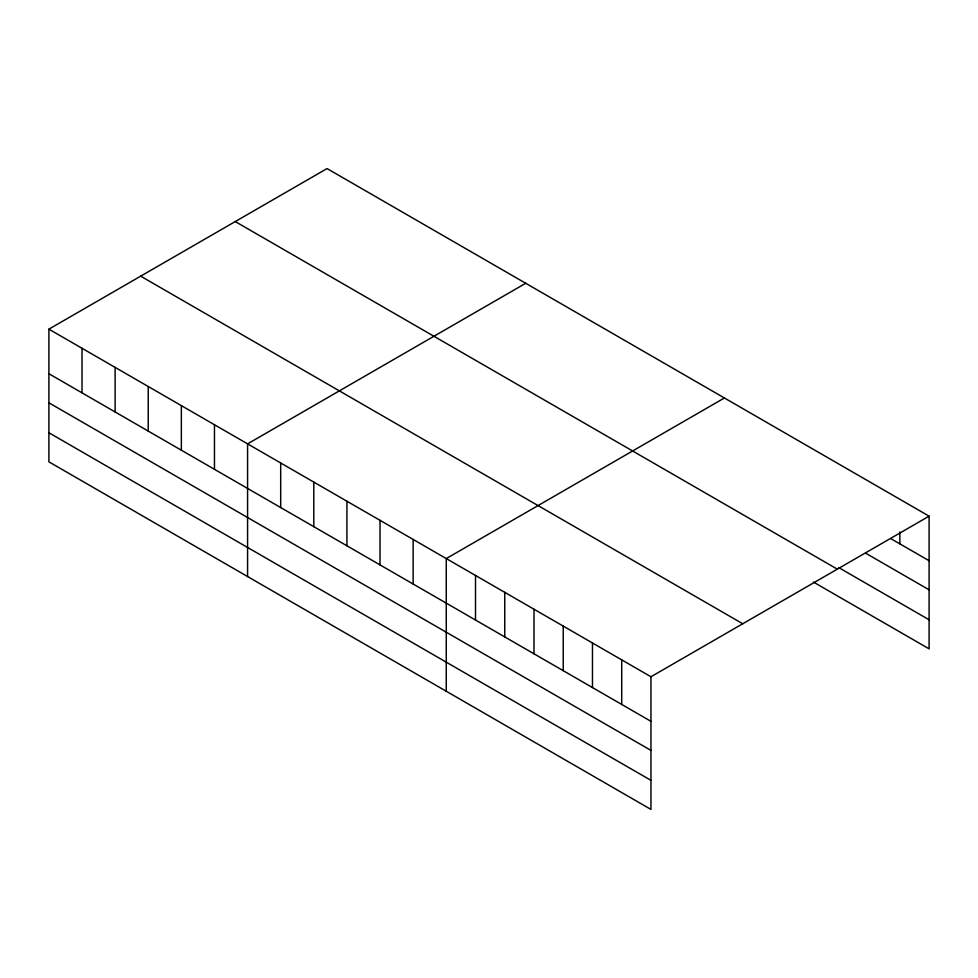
<?xml version="1.0" encoding="UTF-8"?>
<svg xmlns="http://www.w3.org/2000/svg" width="978" height="978" viewBox="0 0 978 978"><rect width="100%" height="100%" fill="white"/><g stroke="black" fill="none" stroke-linecap="round" stroke-linejoin="round"><path stroke-width="1.47" d="M650.957 750.395L650.957 676.752L48.9 329.158L48.9 461.836L650.957 809.429L650.957 750.395L48.9 402.802M813.403 582.044L929.1 648.842L929.1 516.164L327.043 168.571L48.9 329.158M525.724 283.278L247.581 443.865L247.581 576.543M724.405 397.985L446.261 558.572L446.261 691.238M650.957 676.752L929.1 516.164M890.958 538.719L929.1 560.736M865.53 553.108L929.1 589.807M838.831 567.643L929.1 619.771M235.258 221.566L837.315 569.159M140.685 276.163L742.742 623.756M48.9 373.73L650.957 721.324M48.9 432.753L650.957 780.346M899.858 531.971L899.858 543.854M621.715 659.869L621.715 704.441M592.472 642.986L592.472 687.558M563.23 626.103L563.23 670.676M533.988 609.221L533.988 653.793M504.746 592.338L504.746 636.91M475.504 575.455L475.504 620.028M413.144 539.453L413.144 584.025M380.026 520.333L380.026 564.905M346.921 501.213L346.921 545.785M313.804 482.105L313.804 526.665M280.686 462.985L280.686 507.558M214.463 424.745L214.463 469.318M181.358 405.625L181.358 450.198M148.24 386.518L148.24 431.078M115.123 367.398L115.123 411.97M82.018 348.278L82.018 392.85"/></g></svg>
